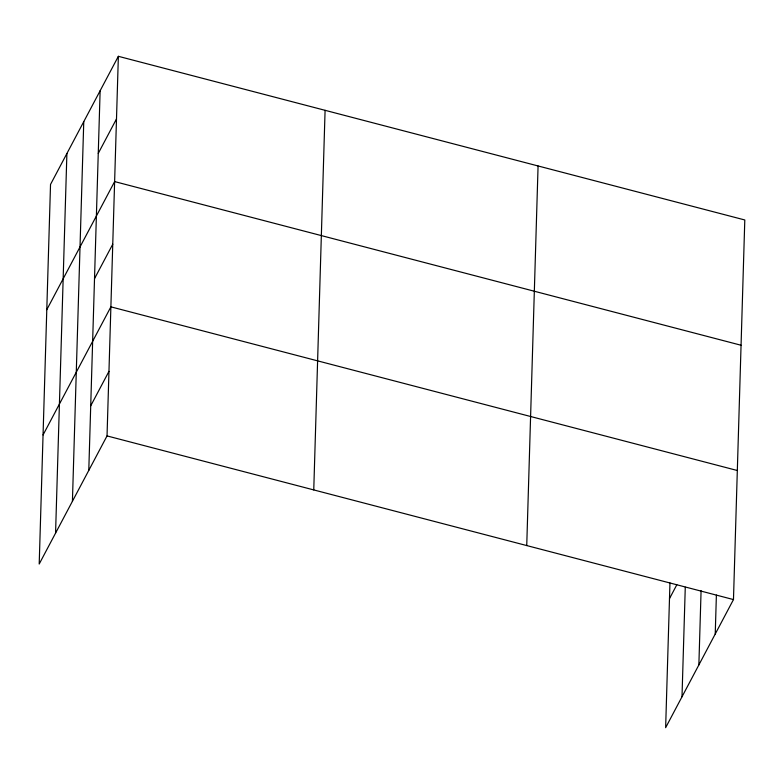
<?xml version="1.0" encoding="UTF-8"?>
<svg xmlns="http://www.w3.org/2000/svg" width="784" height="784" viewBox="0 0 784 784"><rect width="100%" height="100%" fill="white"/><g stroke="black" fill="none" stroke-linecap="round" stroke-linejoin="round"><path stroke-width="1.18" d="M55.566 533.12L66.895 153.517M72.422 501.27L83.761 121.667M88.788 470.361L100.127 90.758M118.364 56.311L50.529 184.426L39.2 564.029L107.036 435.914L118.364 56.311L744.8 219.971L733.471 599.574L665.636 727.689L669.957 582.963M313.757 489.922L325.086 110.319M526.74 545.566L538.079 165.963M682.002 696.78L685.275 587.196M698.867 664.93L701.082 590.656M715.233 634.021L716.39 595.066M98.255 153.399L116.493 118.943M46.795 309.69L114.621 181.584L741.056 345.244M94.511 278.663L112.749 244.216M43.051 434.963L110.887 306.848L737.323 470.508M90.719 405.828L108.956 371.381M669.487 598.623L676.827 584.766M107.036 435.914L733.471 599.574"/></g></svg>
